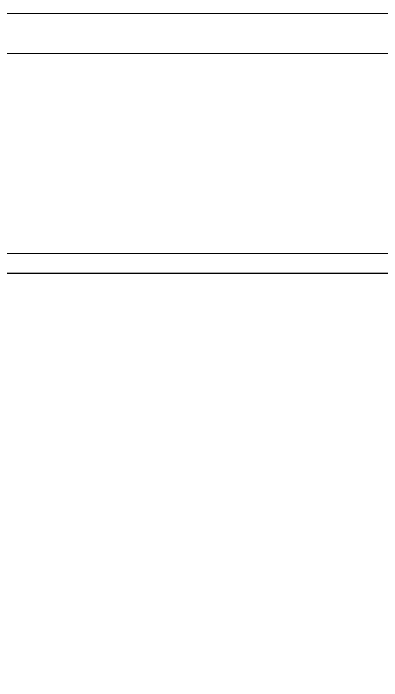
# Model space of a CAD drawing. Extents: x -1299 to 23780, y -3010 to 8106.
# Drawn here: x 13858.3 to 13895.1, y 2762.3 to 2829 of the extents above; entities that cross this region are included whole.
import ezdxf

# ---------------------------------------------------------------- set-up
doc = ezdxf.new("R2010")
doc.units = 0
doc.header["$LTSCALE"] = 25
doc.header["$MEASUREMENT"] = 0
doc.layers.get('0').update_dxf_attribs({"color": 9, "lineweight": 9})
for name, color, linetype, lineweight in [('00', 9, 'Continuous', 9), ('14', 9, 'Continuous', 9), ('33', 9, 'BATTING', 9), ('35', 9, 'Continuous', 9), ('40B', 9, 'Continuous', 9), ('E-MESH TAVAN', 1, 'Continuous', 30)]:
    doc.layers.add(name, color=color, linetype=linetype, lineweight=lineweight)
doc.linetypes.add('BATTING', pattern='A,0.0001,-0.1,[134,ltypeshp.shx,S=0.1,R=0,X=-0.1,Y=0],-0.2,[134,ltypeshp.shx,S=0.1,R=180,X=0.1,Y=0],-0.1', length=0.4001)

# ---------------------------------------------------------------- blocks, each defined once
blk = doc.blocks.new('p-2. kat planı')
at = {"layer": '00'}
blk.add_lwpolyline([(13852.5, 2825), (13925, 2825), (13925, 2805), (13852.5, 2805)], close=True, dxfattribs=at)
at = {"layer": '14'}
blk.add_lwpolyline([(13854.5, 2580), (13854.5, 2657), (13835.5, 2657), (13835.5, 2627), (13649.5, 2627), (13649.5, 2657), (13630.5, 2657), (13630.5, 2625), (13630.5, 2517), (13104.5, 2517), (13104.5, 2783), (13630.5, 2783), (13630.5, 2763), (13649.5, 2763), (13649.5, 2783), (13835.5, 2783), (13835.5, 2763), (13854.5, 2763), (13854.5, 2803), (13925, 2803), (13927, 2803), (13927, 2819.3)], dxfattribs=at)
at = {"layer": '33', "ltscale": 0.4}
blk.add_lwpolyline([(13925, 2829), (13048.289, 2829), (13048.456, 1825)], dxfattribs=at)
at = {"layer": '40B'}
blk.add_lwpolyline([(13052.5, 1837.5), (13052.5, 1065.503), (13054.425, 1065.503, -0.152186), (16671.447, 2158.211), (16671.447, 2226.094), (16672.5, 2226.094), (16672.5, 2372.5), (15945, 2372.5), (15945, 2365), (14187.5, 2363), (14187.5, 2825), (13845, 2825), (13845, 1845), (13845, 1837.5)], format="xyb", close=True, dxfattribs=at)

msp = doc.modelspace()

# ---------------------------------------------------------------- linework, layer by layer
at = {"layer": '35'}
msp.add_lwpolyline([(16650.5, 2363), (16650.5, 2272.981, 0.147272), (13074.5, 1216.591), (13074.5, 1835), (13854.5, 1835), (13854.5, 2483.5), (13840.443, 2489.8), (13837.5, 2489.8), (13837.5, 2570.2), (13840.5, 2570.2), (13854.5, 2576.5), (13854.5, 2580), (13854.5, 2657), (13835.5, 2657), (13835.5, 2763), (13854.5, 2763), (13854.5, 2803), (14182.5, 2803), (14182.5, 2363)], format="xyb", close=True, dxfattribs=at)
at = {"layer": 'E-MESH TAVAN'}
msp.add_lwpolyline([(14187.5, 2803), (13854.5, 2803), (13854.5, 1835.158), (13076.497, 1835)], dxfattribs=at)

# ---------------------------------------------------------------- block references
msp.add_blockref('p-2. kat planı', (0, 0))

doc.saveas('drawing.dxf')
